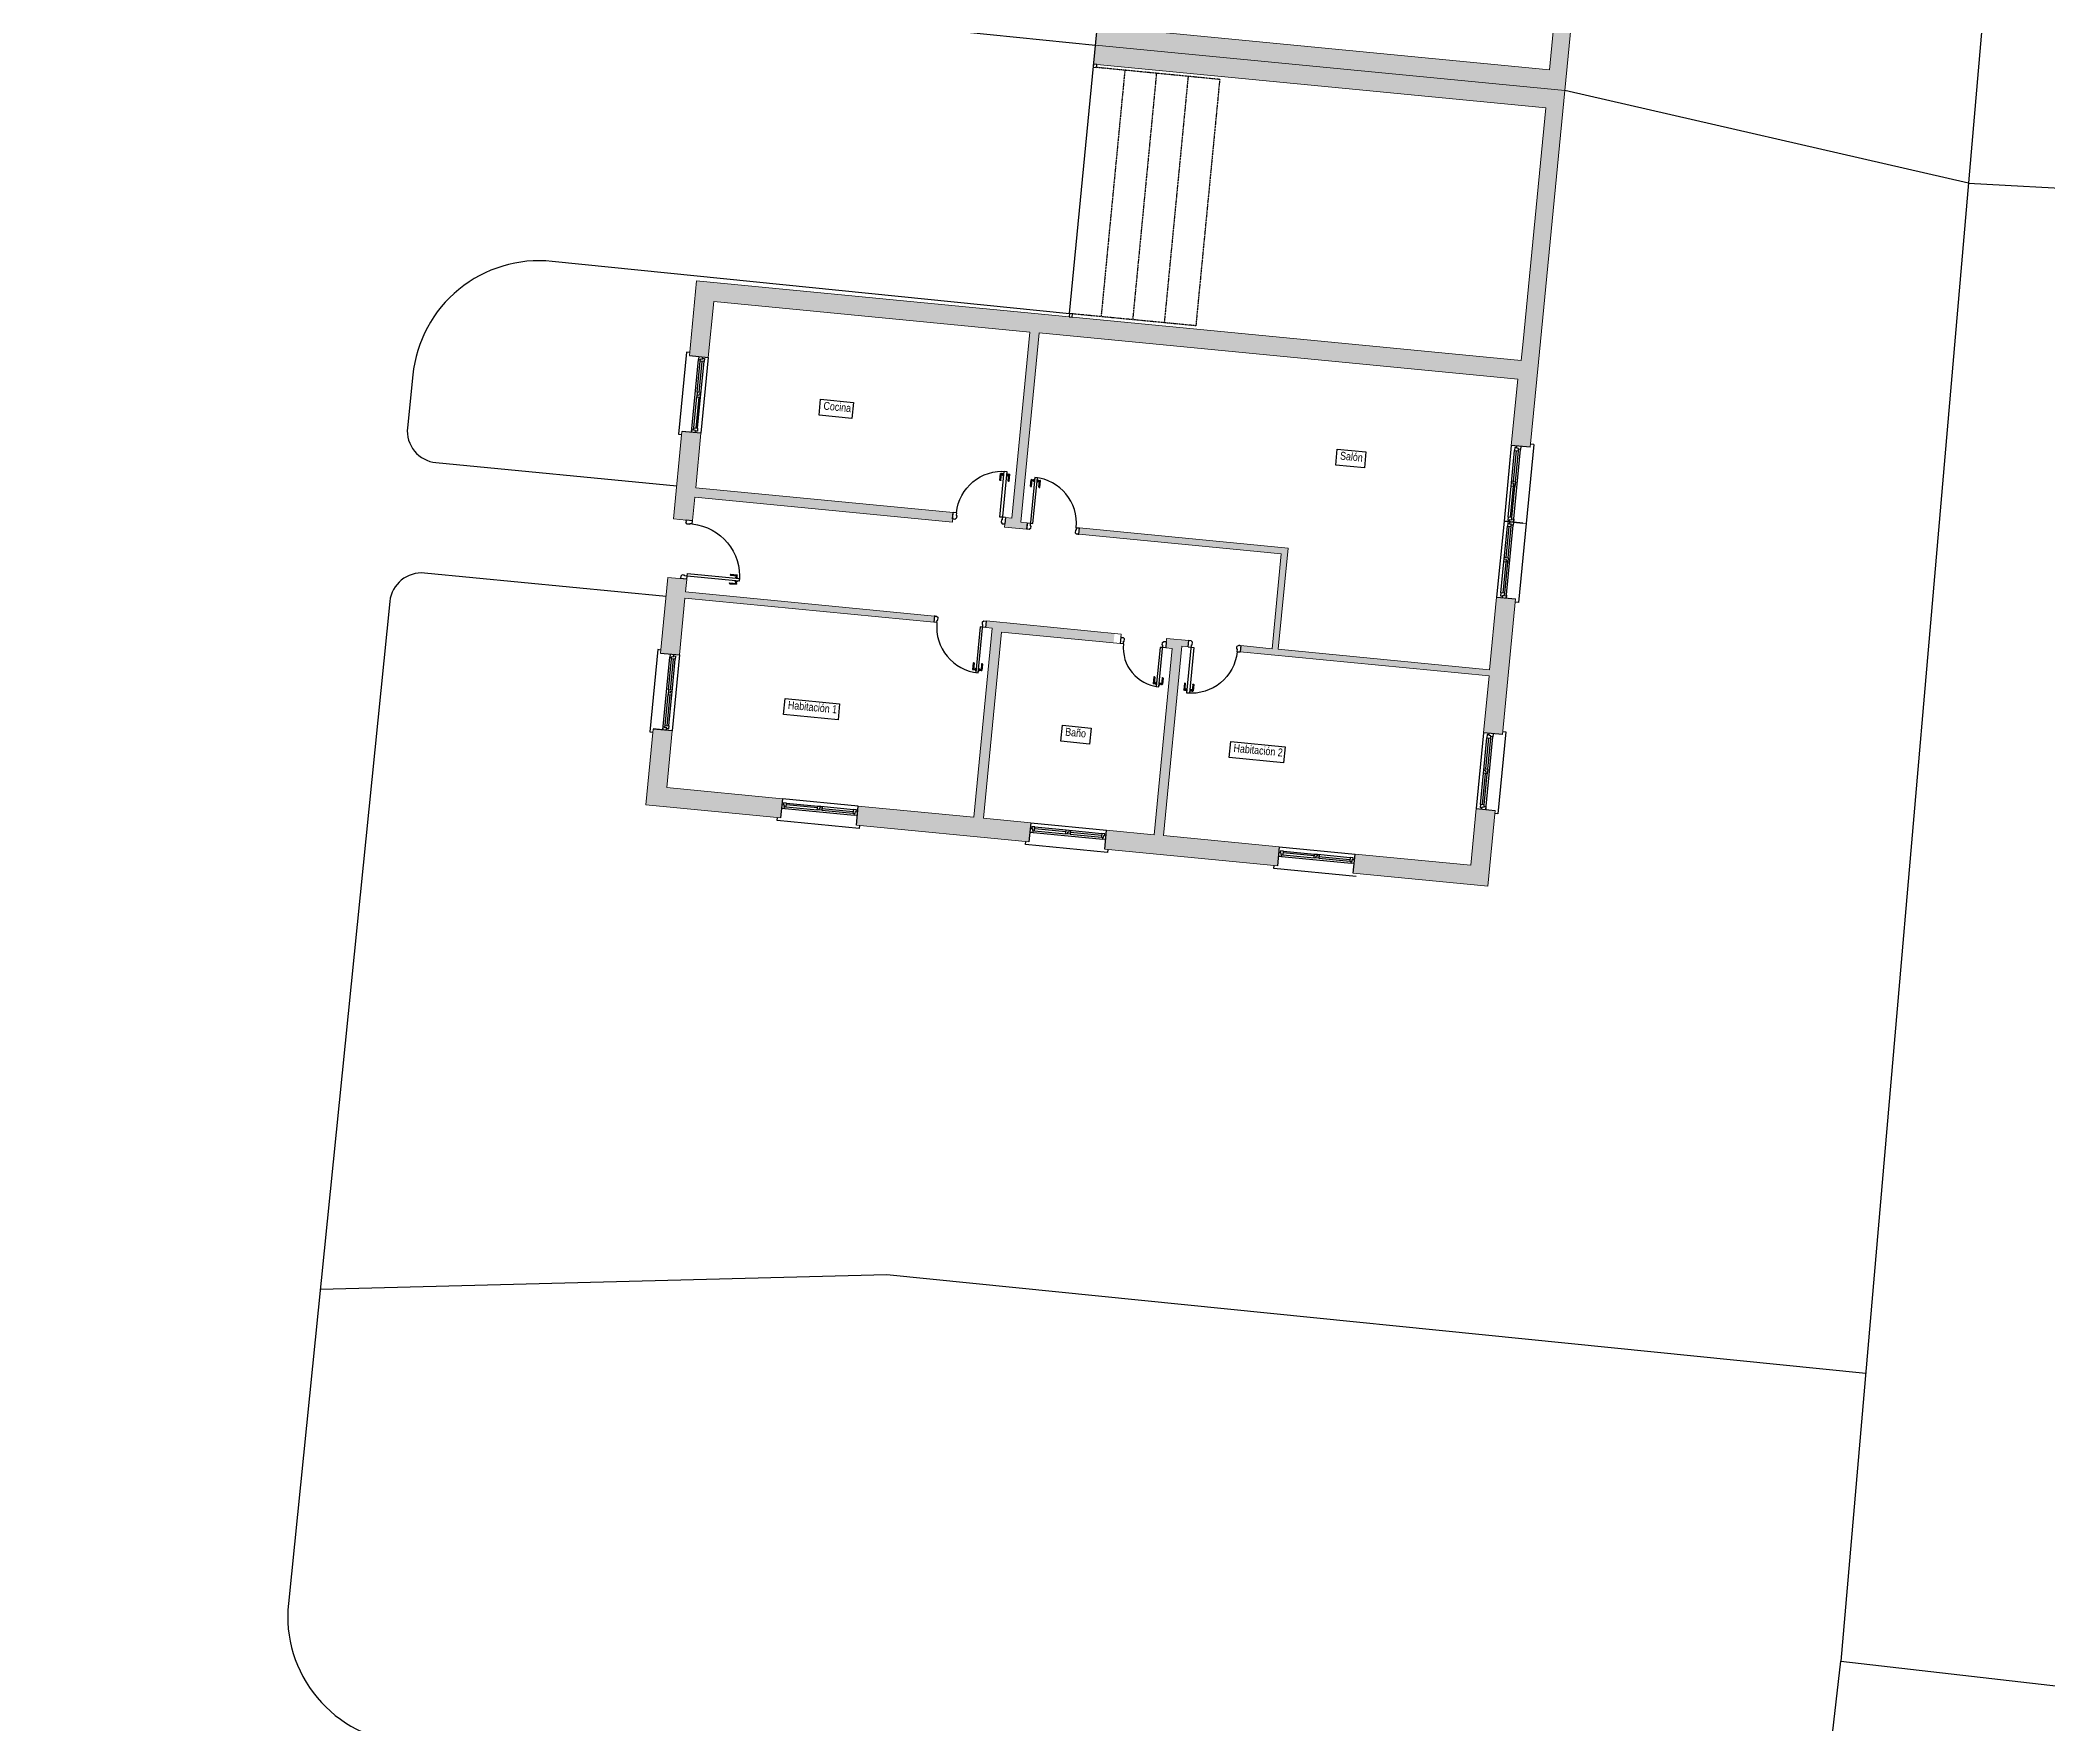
# Model space of a CAD drawing. Header units: millimetres. Extents: x 712192 to 1044287, y 40211 to 168571.
# Drawn here: x 758467 to 781098, y 99280 to 118261 of the extents above; entities that cross this region are included whole.
import ezdxf

# ---------------------------------------------------------------- set-up
doc = ezdxf.new("R2010")
doc.units = ezdxf.units.MM
doc.linetypes.add('ACAD_ISO10W100', pattern=[18, 12, -3, 0, -3])
for name, color, linetype in [('Aceras', 8, 'Continuous'), ('Carpinteria', 14, 'Continuous'), ('Cerramiento', 7, 'Continuous'), ('Cristal', 4, 'Continuous'), ('Fina', 2, 'Continuous'), ('Sombreado muros', 30, 'Continuous'), ('Textos', 5, 'Continuous')]:
    doc.layers.add(name, color=color, linetype=linetype)
for name, color, linetype, lineweight in [('Edificaciones', 6, 'Continuous', 18), ('Parcela', 1, 'Continuous', 30), ('Viales', 7, 'Continuous', 30)]:
    doc.layers.add(name, color=color, linetype=linetype, lineweight=lineweight)
doc.styles.add('basico', font='arial.ttf', dxfattribs={"width": 0.8})
pattern_1 = [(45, (270544.93, 3236.83), (-96.42192, 96.42192), []), (45, (270641.35, 3236.83), (-96.42192, 96.42192), [0, -136.361185])]

# ---------------------------------------------------------------- blocks, each defined once
blk = doc.blocks.new('p825')
at = {"layer": 'Carpinteria'}
for p, q in [((-0.054, 0.68), (-0.054, 0.78)), ((-0.039, 0.785), (-0.049, 0.785)), ((-0.044, 0.675), (-0.049, 0.675)), ((-0.039, 0.68), (-0.039, 0.785)), ((-0.007, 0.785), (-0.017, 0.785)), ((-0.017, 0.765), (-0.017, 0.785)), ((-0.007, 0.765), (-0.017, 0.765)), ((-0.007, 0.754), (-0.007, 0.796)), ((0, 0.796), (-0.007, 0.796)), ((0, 0.754), (-0.007, 0.754)), ((0.04, 0.825), (0, 0.825)), ((0, 0.825), (0, 0)), ((0.04, 0), (0.04, 0.825)), ((0.04, 0.796), (0.047, 0.796)), ((0.04, 0.754), (0.047, 0.754)), ((0.047, 0.754), (0.047, 0.796)), ((0.047, 0.785), (0.057, 0.785)), ((0.047, 0.765), (0.057, 0.765)), ((0.057, 0.765), (0.057, 0.785)), ((0.079, 0.785), (0.089, 0.785)), ((0.079, 0.68), (0.079, 0.785)), ((0.084, 0.675), (0.089, 0.675)), ((0.094, 0.68), (0.094, 0.78)), ((-0.05, 0), (0, 0)), ((0, 0), (0.04, 0)), ((0, 0), (0, -0.04)), ((0.825, 0), (0.875, 0)), ((0.825, 0), (0.825, -0.04)), ((-0.01, -0.1), (-0.05, -0.1)), ((0.01, -0.08), (-0.01, -0.1)), ((0, -0.04), (0.01, -0.04)), ((0.01, -0.04), (0.01, -0.05)), ((0.01, -0.05), (0.01, -0.06)), ((0.01, -0.06), (0.01, -0.08)), ((0.825, -0.04), (0.815, -0.04)), ((0.815, -0.04), (0.815, -0.05)), ((0.815, -0.05), (0.815, -0.06)), ((0.815, -0.06), (0.815, -0.08)), ((0.815, -0.08), (0.84, -0.1)), ((0.86, -0.1), (0.84, -0.1)), ((0.86, -0.1), (0.875, -0.1))]:
    blk.add_line(p, q, dxfattribs=at)
for centre, radius, start, end in [((-0.049, 0.78), 0.005, 90, 180), ((-0.049, 0.68), 0.005, 180, 270), ((-0.044, 0.68), 0.005, 270, 0), ((-0.028, 0.812), 0.0294, 248.0255, 291.9745), ((-0.028, 0.738), 0.0294, 68.0255, 111.9745), ((0, 0), 0.825, 0, 90), ((0.068, 0.812), 0.0294, 248.0255, 291.9745), ((0.068, 0.738), 0.0294, 68.0255, 111.9745), ((0.084, 0.68), 0.005, 180, 270), ((0.089, 0.78), 0.005, 0, 90), ((0.089, 0.68), 0.005, 270, 0)]:
    blk.add_arc(centre, radius, start, end, dxfattribs=at)
at = {"layer": 'Cerramiento'}
for p, q in [((-0.05, 0), (-0.05, -0.1)), ((0.875, 0), (0.875, -0.1))]:
    blk.add_line(p, q, dxfattribs=at)
blk = doc.blocks.new('p725')
at = {"layer": 'Carpinteria'}
for p, q in [((-0.054, 0.58), (-0.054, 0.68)), ((-0.039, 0.685), (-0.049, 0.685)), ((-0.039, 0.58), (-0.039, 0.685)), ((-0.007, 0.685), (-0.017, 0.685)), ((-0.017, 0.665), (-0.017, 0.685)), ((-0.007, 0.665), (-0.017, 0.665)), ((-0.007, 0.654), (-0.007, 0.696)), ((0, 0.696), (-0.007, 0.696)), ((0, 0.654), (-0.007, 0.654)), ((0.04, 0.725), (0, 0.725)), ((0, 0.725), (0, -0.04)), ((0.04, 0), (0.04, 0.725)), ((0.04, 0.696), (0.047, 0.696)), ((0.04, 0.654), (0.047, 0.654)), ((0.047, 0.654), (0.047, 0.696)), ((0.047, 0.685), (0.057, 0.685)), ((0.047, 0.665), (0.057, 0.665)), ((0.057, 0.665), (0.057, 0.685)), ((0.079, 0.685), (0.089, 0.685)), ((0.079, 0.58), (0.079, 0.685)), ((0.094, 0.58), (0.094, 0.68)), ((-0.044, 0.575), (-0.049, 0.575)), ((0.084, 0.575), (0.089, 0.575)), ((-0.05, 0), (0, 0)), ((0, 0), (0.04, 0)), ((0.725, 0), (0.775, 0)), ((0.725, 0), (0.725, -0.04)), ((-0.01, -0.1), (-0.05, -0.1)), ((0.01, -0.08), (-0.01, -0.1)), ((0, -0.04), (0.01, -0.04)), ((0.01, -0.04), (0.01, -0.08)), ((0.725, -0.04), (0.715, -0.04)), ((0.715, -0.04), (0.715, -0.08)), ((0.74, -0.1), (0.715, -0.08)), ((0.76, -0.1), (0.74, -0.1)), ((0.76, -0.1), (0.775, -0.1))]:
    blk.add_line(p, q, dxfattribs=at)
for centre, radius, start, end in [((-0.049, 0.68), 0.005, 90, 180), ((-0.028, 0.712), 0.0294, 248.0255, 291.9745), ((-0.028, 0.638), 0.0294, 68.0255, 111.9745), ((0, 0), 0.725, 0, 90), ((0.068, 0.712), 0.0294, 248.0255, 291.9745), ((0.068, 0.638), 0.0294, 68.0255, 111.9745), ((0.089, 0.68), 0.005, 0, 90), ((-0.049, 0.58), 0.005, 180, 270), ((-0.044, 0.58), 0.005, 270, 0), ((0.084, 0.58), 0.005, 180, 270), ((0.089, 0.58), 0.005, 270, 0)]:
    blk.add_arc(centre, radius, start, end, dxfattribs=at)
at = {"layer": 'Cerramiento'}
for p, q in [((-0.05, 0), (-0.05, -0.1)), ((0.775, -0.1), (0.775, 0))]:
    blk.add_line(p, q, dxfattribs=at)
blk = doc.blocks.new('ven2')
at = {"layer": 'Carpinteria'}
for p, q in [((0, 0.5), (0.04, 0.5)), ((0.03, 0.3), (0, 0.3)), ((0.02, 0.3), (0.02, 0.2)), ((0.04, 0.4), (0.03, 0.4)), ((0.03, 0.4), (0.03, 0.3)), ((0.04, 0.5), (0.04, 0.4)), ((1, 0.5), (0.04, 0.5)), ((0.06, 0.4), (0.04, 0.4)), ((0.06, 0.2), (0.06, 0.4)), ((0.47, 0.4), (0.06, 0.4)), ((0.47, 0.2), (0.47, 0.4)), ((0.47, 0.4), (0.53, 0.4)), ((0.49, 0.2), (0.49, 0.3)), ((0.49, 0.3), (0.51, 0.3)), ((0.51, 0.3), (0.51, 0.4)), ((0.53, 0.4), (0.53, 0.2)), ((0.94, 0.4), (0.53, 0.4)), ((0.96, 0.4), (0.94, 0.4)), ((0.94, 0.4), (0.94, 0.2)), ((0.96, 0.4), (0.96, 0.5)), ((0.96, 0.5), (1, 0.5)), ((0.97, 0.4), (0.96, 0.4)), ((0.97, 0.3), (0.97, 0.4)), ((1, 0.3), (0.97, 0.3)), ((0.98, 0.2), (0.98, 0.3)), ((0.02, 0.2), (0.06, 0.2)), ((0.49, 0.2), (0.06, 0.2)), ((0.53, 0.2), (0.49, 0.2)), ((0.94, 0.2), (0.53, 0.2)), ((0.94, 0.2), (0.98, 0.2))]:
    blk.add_line(p, q, dxfattribs=at)
at = {"layer": 'Cerramiento'}
for p, q in [((0, 1), (0, 0)), ((1, 0), (1, 1))]:
    blk.add_line(p, q, dxfattribs=at)
at = {"layer": 'Cristal'}
for p, q in [((0.47, 0.3), (0.06, 0.3)), ((0.53, 0.3), (0.94, 0.3))]:
    blk.add_line(p, q, dxfattribs=at)
blk = doc.blocks.new('p625')
at = {"layer": 'Carpinteria'}
for p, q in [((-0.054, 0.48), (-0.054, 0.58)), ((-0.039, 0.585), (-0.049, 0.585)), ((-0.044, 0.475), (-0.049, 0.475)), ((-0.039, 0.48), (-0.039, 0.585)), ((-0.017, 0.565), (-0.017, 0.585)), ((-0.007, 0.585), (-0.017, 0.585)), ((-0.007, 0.565), (-0.017, 0.565)), ((0, 0.596), (-0.007, 0.596)), ((-0.007, 0.554), (-0.007, 0.596)), ((0, 0.554), (-0.007, 0.554)), ((0.04, 0.625), (0, 0.625)), ((0, 0.625), (0, -0.04)), ((0.04, 0), (0.04, 0.625)), ((0.04, 0.596), (0.047, 0.596)), ((0.04, 0.554), (0.047, 0.554)), ((0.047, 0.554), (0.047, 0.596)), ((0.047, 0.585), (0.057, 0.585)), ((0.047, 0.565), (0.057, 0.565)), ((0.057, 0.565), (0.057, 0.585)), ((0.079, 0.48), (0.079, 0.585)), ((0.079, 0.585), (0.089, 0.585)), ((0.084, 0.475), (0.089, 0.475)), ((0.094, 0.48), (0.094, 0.58)), ((-0.05, 0), (0, 0)), ((0, 0), (0.04, 0)), ((0.625, 0), (0.675, 0)), ((0.625, 0), (0.625, -0.04)), ((-0.01, -0.1), (-0.05, -0.1)), ((0.01, -0.08), (-0.01, -0.1)), ((0, -0.04), (0.01, -0.04)), ((0.01, -0.04), (0.01, -0.08)), ((0.625, -0.04), (0.615, -0.04)), ((0.615, -0.04), (0.615, -0.08)), ((0.64, -0.1), (0.615, -0.08)), ((0.66, -0.1), (0.64, -0.1)), ((0.66, -0.1), (0.675, -0.1))]:
    blk.add_line(p, q, dxfattribs=at)
for centre, radius, start, end in [((-0.049, 0.58), 0.005, 90, 180), ((-0.049, 0.48), 0.005, 180, 270), ((-0.044, 0.48), 0.005, 270, 0), ((-0.028, 0.612), 0.0294, 248.0255, 291.9745), ((-0.028, 0.538), 0.0294, 68.0255, 111.9745), ((0, 0), 0.625, 0, 90), ((0.068, 0.612), 0.0294, 248.0255, 291.9745), ((0.068, 0.538), 0.0294, 68.0255, 111.9745), ((0.084, 0.48), 0.005, 180, 270), ((0.089, 0.58), 0.005, 0, 90), ((0.089, 0.48), 0.005, 270, 0)]:
    blk.add_arc(centre, radius, start, end, dxfattribs=at)
at = {"layer": 'Cerramiento'}
for p, q in [((-0.05, -0.1), (-0.05, 0)), ((0.675, -0.1), (0.675, 0))]:
    blk.add_line(p, q, dxfattribs=at)

msp = doc.modelspace()

# ---------------------------------------------------------------- hatches: boundary and pattern name
at = {"layer": 'Aceras'}
h = msp.add_hatch(dxfattribs=at)
h.set_pattern_fill('ANSI37', color=256, scale=71.580675)
h.set_pattern_definition([(45, (270544.93, 3236.83), (-160.7032, 160.7032), []), (135, (270544.93, 3236.83), (-160.7032, -160.7032), [])])
h.paths.add_polyline_path([(757552, 126920, 0.414214), (755563, 127297), (722138, 104533), (722944, 103350)])
h.paths.add_polyline_path([(787790, 143539), (799687, 138960, 0.414214), (798865, 140810), (788304, 144875, 0.319675), (777176, 142017), (764778, 133574, 0.414214), (764401, 131584), (778150, 140948, -0.325822)])
h.paths.add_polyline_path([(824260, 129503), (824297, 129905, 0.335762), (823386, 131373), (810355, 136388, 0.414214), (808504, 135566)])
h.paths.add_polyline_path([(833260, 127573, 0.414214), (831409, 126751), (836939, 124623), (836986, 124935, 0.351854), (836085, 126485)])
h.paths.add_polyline_path([(852012, 118821, -0.378204), (856528, 111652), (854208, 97365, 0.414214), (855850, 98548), (857942, 111422, 0.375958), (852475, 120177), (844825, 123121, 0.414214), (842975, 122299)])
h.paths.add_polyline_path([(854898, 92685, 0.421729), (853678, 94333), (850815, 76534, 0.416122), (852466, 77716)])
h.paths.add_polyline_path([(851021, 68815, 0.414214), (849837, 70458), (847818, 58027), (848044, 58026, 0.369067), (849463, 59228)])
at = {"layer": 'Sombreado muros'}
h = msp.add_hatch(dxfattribs=at)
h.set_pattern_fill('SACNCR', color=256, scale=57.26454)
h.set_pattern_definition(pattern_1)
h.paths.add_polyline_path([(771348, 127163), (769403, 127352), (769382, 127138), (770686, 127012), (770480, 124878), (770409, 124884), (770402, 124813), (771844, 124674), (771855, 124781), (770590, 124903), (770793, 127001), (771327, 126950)])
h.paths.add_polyline_path([(774148, 126893), (772203, 127081), (772182, 126867), (772717, 126815), (772514, 124717), (772443, 124724), (772432, 124617), (772682, 124593), (772689, 124664), (772617, 124671), (772824, 126805), (774128, 126679)])
h.paths.add_polyline_path([(767031, 127581), (766948, 126728), (767162, 126707), (767224, 127347), (768527, 127220), (768548, 127434)])
h.paths.add_polyline_path([(767079, 125852), (766865, 125873), (766783, 125019), (766996, 124999), (767010, 125141), (769814, 124870), (769821, 124941), (767017, 125213)])
h.paths.add_polyline_path([(776521, 126663), (775003, 126810), (774983, 126596), (776286, 126470), (776224, 125830), (776438, 125810)])
h.paths.add_polyline_path([(776356, 124955), (776142, 124975), (776080, 124336), (773276, 124607), (773269, 124536), (773620, 124502), (773517, 123433), (771235, 123654), (771228, 123583), (773581, 123355), (773692, 124495), (776073, 124265), (775994, 123447), (776208, 123426)])
h.paths.add_polyline_path([(776042, 121716), (775829, 121737), (775756, 120991), (770363, 121512), (770569, 123646), (770641, 123639), (770647, 123711), (770398, 123735), (770388, 123628), (770459, 123621), (770256, 121523), (766694, 121867), (766754, 122497), (766541, 122518), (766459, 121676), (766774, 121644), (775755, 120775), (775734, 120561), (775479, 117926), (770383, 118419), (770362, 118205), (775653, 117694), (775949, 120756)])
h.paths.add_polyline_path([(766907, 124073), (766933, 124340), (766719, 124360), (766623, 123373), (766837, 123352), (766897, 123966), (769800, 123685), (769810, 123792)])
h = msp.add_hatch(dxfattribs=at)
h.set_pattern_fill('SACNCR', color=256, scale=57.26454)
h.set_pattern_definition(pattern_1)
h.paths.add_polyline_path([(775357, 114631), (775653, 117694), (770362, 118205), (770341, 117992), (770377, 117988), (775438, 117499), (775183, 114864), (775163, 114650), (765867, 115549), (765785, 114706), (765999, 114685), (766060, 115315), (769622, 114970), (769419, 112872), (769348, 112878), (769341, 112807), (769338, 112772), (769587, 112748), (769594, 112819), (769523, 112826), (769729, 114960), (775123, 114438), (775050, 113692), (775264, 113671)])
h.paths.add_polyline_path([(775099, 111961), (774885, 111982), (774806, 111164), (772424, 111394), (772535, 112534), (770182, 112762), (770175, 112691), (772457, 112470), (772353, 111401), (772002, 111435), (771995, 111364), (774799, 111093), (774737, 110453), (774951, 110432)])
h.paths.add_polyline_path([(774868, 109578), (774654, 109598), (774593, 108959), (773289, 109085), (773268, 108871), (774786, 108724)])
h.paths.add_polyline_path([(771130, 109294), (771336, 111428), (771408, 111421), (771414, 111492), (771165, 111516), (771155, 111409), (771226, 111402), (771023, 109304), (770489, 109356), (770468, 109142), (772413, 108954), (772434, 109167)])
h.paths.add_polyline_path([(769634, 109438), (769099, 109490), (769302, 111588), (770567, 111466), (770577, 111573), (769134, 111713), (769128, 111641), (769199, 111634), (768992, 109500), (767689, 109626), (767668, 109413), (769613, 109225)])
h.paths.add_polyline_path([(766834, 109709), (765530, 109835), (765592, 110475), (765378, 110495), (765295, 109642), (766813, 109495)])
h.paths.add_polyline_path([(765736, 111969), (768540, 111698), (768547, 111769), (765743, 112041), (765757, 112183), (765543, 112204), (765461, 111350), (765674, 111330)])
h.paths.add_polyline_path([(765916, 113830), (765702, 113851), (765607, 112863), (765821, 112842), (765846, 113109), (768750, 112828), (768760, 112935), (765857, 113216)])

# ---------------------------------------------------------------- linework, layer by layer
at = {"layer": 'Carpinteria'}
for p, q in [((770341, 117992), (770338, 117956)), ((770338, 117956), (770374, 117953)), ((770377, 117988), (770341, 117992)), ((770374, 117953), (770377, 117988)), ((770069, 115179), (770066, 115143)), ((770066, 115143), (770102, 115139)), ((770105, 115175), (770069, 115179)), ((770102, 115139), (770105, 115175))]:
    msp.add_line(p, q, dxfattribs=at)
at = {"layer": 'Carpinteria', "linetype": 'ACAD_ISO10W100'}
for p, q in [((771763, 117818), (770374, 117953)), ((770694, 117922), (770426, 115144)), ((771050, 117887), (770782, 115110)), ((771407, 117853), (771138, 115075)), ((771763, 117818), (771494, 115041)), ((771494, 115041), (770105, 115175))]:
    msp.add_line(p, q, dxfattribs=at)
at = {"layer": 'Edificaciones'}
for p, q in [((765999, 114685), (766060, 115315)), ((769622, 114970), (769419, 112872)), ((769729, 114960), (769523, 112826)), ((775183, 114864), (775163, 114650)), ((765785, 114706), (765999, 114685)), ((765702, 113851), (765916, 113830)), ((775050, 113692), (775264, 113671)), ((765857, 113216), (768760, 112935)), ((765846, 113109), (768750, 112828)), ((768760, 112935), (768750, 112828)), ((765821, 112842), (765607, 112863)), ((769348, 112878), (769338, 112772)), ((769338, 112772), (769587, 112748)), ((769348, 112878), (769419, 112872)), ((769523, 112826), (769594, 112819)), ((769594, 112819), (769587, 112748)), ((770182, 112762), (770175, 112691)), ((770182, 112762), (772535, 112534)), ((774968, 112837), (775217, 112813)), ((770175, 112691), (772457, 112470)), ((772424, 111394), (772535, 112534)), ((772353, 111401), (772457, 112470)), ((765757, 112183), (765543, 112204)), ((765743, 112041), (768547, 111769)), ((765736, 111969), (768540, 111698)), ((774885, 111982), (775099, 111961)), ((768540, 111698), (768547, 111769)), ((769199, 111634), (768992, 109500)), ((769302, 111588), (769099, 109490)), ((769128, 111641), (769134, 111713)), ((769128, 111641), (769199, 111634)), ((769134, 111713), (770653, 111566)), ((769302, 111588), (770642, 111459)), ((765461, 111350), (765674, 111330)), ((770642, 111459), (770653, 111566)), ((771226, 111402), (771023, 109304)), ((771336, 111428), (771130, 109294)), ((771155, 111409), (771165, 111516)), ((771155, 111409), (771226, 111402)), ((771165, 111516), (771414, 111492)), ((771336, 111428), (771408, 111421)), ((771408, 111421), (771414, 111492)), ((771995, 111364), (772002, 111435)), ((771995, 111364), (774799, 111093)), ((772002, 111435), (772353, 111401)), ((772424, 111394), (774806, 111164)), ((765378, 110495), (765592, 110475)), ((765592, 110475), (765530, 109835)), ((774737, 110453), (774951, 110432)), ((765530, 109835), (766834, 109709)), ((766834, 109709), (766813, 109495)), ((767689, 109626), (767668, 109413)), ((767689, 109626), (768992, 109500)), ((774654, 109598), (774868, 109578)), ((769634, 109438), (769613, 109225)), ((770489, 109356), (770468, 109142)), ((772434, 109167), (772413, 108954)), ((773289, 109085), (773268, 108871))]:
    msp.add_line(p, q, dxfattribs=at)
for points in [[(775949, 120756), (775653, 117694), (770362, 118205), (770386, 118455)], [(775734, 120561), (775479, 117926), (770383, 118419)], [(775357, 114631), (775653, 117694), (770362, 118205), (770338, 117956)], [(775183, 114864), (775438, 117499), (770341, 117992)], [(775163, 114650), (765867, 115549), (765785, 114706)], [(769622, 114970), (766060, 115315)], [(775050, 113692), (775123, 114438), (769729, 114960)], [(775264, 113671), (775357, 114631)], [(765702, 113851), (765607, 112863)], [(765916, 113830), (765857, 113216)], [(765846, 113109), (765817, 112807)], [(765543, 112204), (765461, 111350)], [(765760, 112219), (765743, 112041)], [(765736, 111969), (765674, 111330)], [(774806, 111164), (774885, 111982)], [(774951, 110432), (775099, 111961)], [(774737, 110453), (774799, 111093)], [(765378, 110495), (765295, 109642), (766813, 109495)], [(773268, 108871), (774786, 108724), (774868, 109578)], [(773289, 109085), (774593, 108959), (774654, 109598)], [(767668, 109413), (769613, 109225)], [(769099, 109490), (769634, 109438)], [(770489, 109356), (771023, 109304)], [(770468, 109142), (772413, 108954)], [(771130, 109294), (772434, 109167)]]:
    msp.add_lwpolyline(points, dxfattribs=at)
at = {"layer": 'Fina'}
for p, q in [((765753, 114745), (765663, 113818)), ((765789, 114741), (765753, 114745)), ((765999, 114685), (765916, 113830)), ((765663, 113818), (765699, 113815)), ((775050, 113692), (774968, 112837)), ((775303, 113703), (775131, 111922)), ((775303, 113703), (775268, 113707)), ((774968, 112837), (774885, 111982)), ((775131, 111922), (775095, 111925)), ((765428, 111390), (765339, 110463)), ((765464, 111386), (765428, 111390)), ((765674, 111330), (765592, 110475)), ((765339, 110463), (765374, 110460)), ((774737, 110453), (774654, 109598)), ((774990, 110465), (774900, 109538)), ((774954, 110468), (774990, 110465)), ((767689, 109626), (766834, 109709)), ((774900, 109538), (774865, 109542)), ((766774, 109463), (766777, 109499)), ((767700, 109374), (766774, 109463)), ((767704, 109409), (767700, 109374)), ((769634, 109438), (770489, 109356)), ((769574, 109192), (769577, 109228)), ((770500, 109103), (769574, 109192)), ((770504, 109138), (770500, 109103)), ((772434, 109167), (773289, 109085)), ((772374, 108922), (772377, 108957)), ((773300, 108832), (772374, 108922))]:
    msp.add_line(p, q, dxfattribs=at)
at = {"layer": 'Parcela'}
for p, q in [((782548, 143814), (778766, 99988)), ((780204, 116647), (775653, 117694)), ((780204, 116647), (797555, 115737)), ((768011, 104341), (761623, 104177)), ((779046, 103229), (768011, 104341))]:
    msp.add_line(p, q, dxfattribs=at)
msp.add_lwpolyline([(852012, 118821), (787790, 143539, 0.325822), (778150, 140948), (722944, 103350), (732613, 68202), (724717, 65744), (724234, 63740, 0.180942), (725923, 49944, 0.177877), (732879, 43605, 0.071967), (742428, 41236, 0.049784), (752504, 41236, -0.049784), (756785, 41236), (776408, 79455), (778766, 99988), (832631, 93802)], format="xyb", dxfattribs=at)
at = {"layer": 'Textos'}
for points in [[(767265, 114213), (767635, 114178), (767617, 113996), (767248, 114032)], [(773089, 113650), (773412, 113619), (773395, 113438), (773071, 113469)], [(766865, 110840), (767478, 110781), (767461, 110600), (766847, 110659)], [(769990, 110538), (770314, 110506), (770296, 110325), (769973, 110357)], [(771888, 110354), (772502, 110295), (772484, 110114), (771871, 110173)]]:
    msp.add_lwpolyline(points, close=True, dxfattribs=at)
at = {"layer": 'Viales'}
for p, q in [((770069, 115179), (770657, 121250)), ((770362, 118202), (763105, 118938))]:
    msp.add_line(p, q, dxfattribs=at)
for points in [[(770069, 115176), (764237, 115767, 0.414217), (762668, 114487), (762608, 113892, 0.415554), (762929, 113499), (765643, 113237)], [(765522, 111990), (762800, 112253, 0.412874), (762409, 111933), (761265, 100638, 0.420935), (762577, 99066), (767465, 98684)]]:
    msp.add_lwpolyline(points, format="xyb", dxfattribs=at)

# ---------------------------------------------------------------- block references
at = {"layer": 'Cerramiento'}
for name, p, xscale, yscale, zscale, rotation in [('p725', (769312, 112882), -715.806745714245, 715.8067457142452, 715.8067457142452, 354.4751403544461), ('p725', (769630, 112815), 715.8067457142452, 715.8067457142452, 715.8067457142452, 354.475140354446), ('p825', (765760, 112219), -715.8067457142449, 715.8067457142452, 715.8067457142452, 264.4751403546184), ('p725', (769092, 111645), 715.8067457142449, 715.8067457142449, 715.8067457142449, 174.4751403544459), ('p625', (771119, 111413), 710.0802917653228, 710.0802917653228, 710.0802917653228, 174.4751403544307), ('p725', (771443, 111417), -715.8067457142449, 715.8067457142452, 715.8067457142452, 174.4751403544458)]:
    msp.add_blockref(name, p, dxfattribs=dict(at, xscale=xscale, yscale=yscale, zscale=zscale, rotation=rotation))
at = {"layer": 'Fina', "yscale": 214.7420237142814}
for p, xscale, zscale, rotation in [((765999, 114685), -858.9680948570943, 858.9680948570943, 84.47514035444584), ((775050, 113692), 858.9680948570945, 858.9680948570945, 264.475140354446), ((774968, 112837), 858.9680948570945, 858.9680948570945, 264.475140354446), ((765674, 111330), -858.9680948570943, 858.9680948570943, 84.47514035444584), ((774737, 110453), 858.9680948570945, 858.9680948570945, 264.475140354446), ((767689, 109626), 858.9680948570945, 858.9680948570945, 174.4751403544459), ((770489, 109356), 858.9680948570945, 858.9680948570945, 174.4751403544459), ((773289, 109085), 858.9680948570945, 858.9680948570945, 174.4751403544459)]:
    msp.add_blockref('ven2', p, dxfattribs=dict(at, xscale=xscale, zscale=zscale, rotation=rotation))

# ---------------------------------------------------------------- texts
at = {"layer": 'Textos', "style": 'basico', "width": 0.8}
for s, height, p in [('Cocina', 89.5, (767294, 114097)), ('Salón', 89.5, (773117, 113534)), ('Habitación 1', 89.48, (766893, 110724)), ('Baño', 89.5, (770019, 110421)), ('Habitación 2', 89.48, (771916, 110238))]:
    msp.add_text(s, height=height, rotation=354.4751, dxfattribs=at).set_placement(p)

doc.saveas('drawing.dxf')
